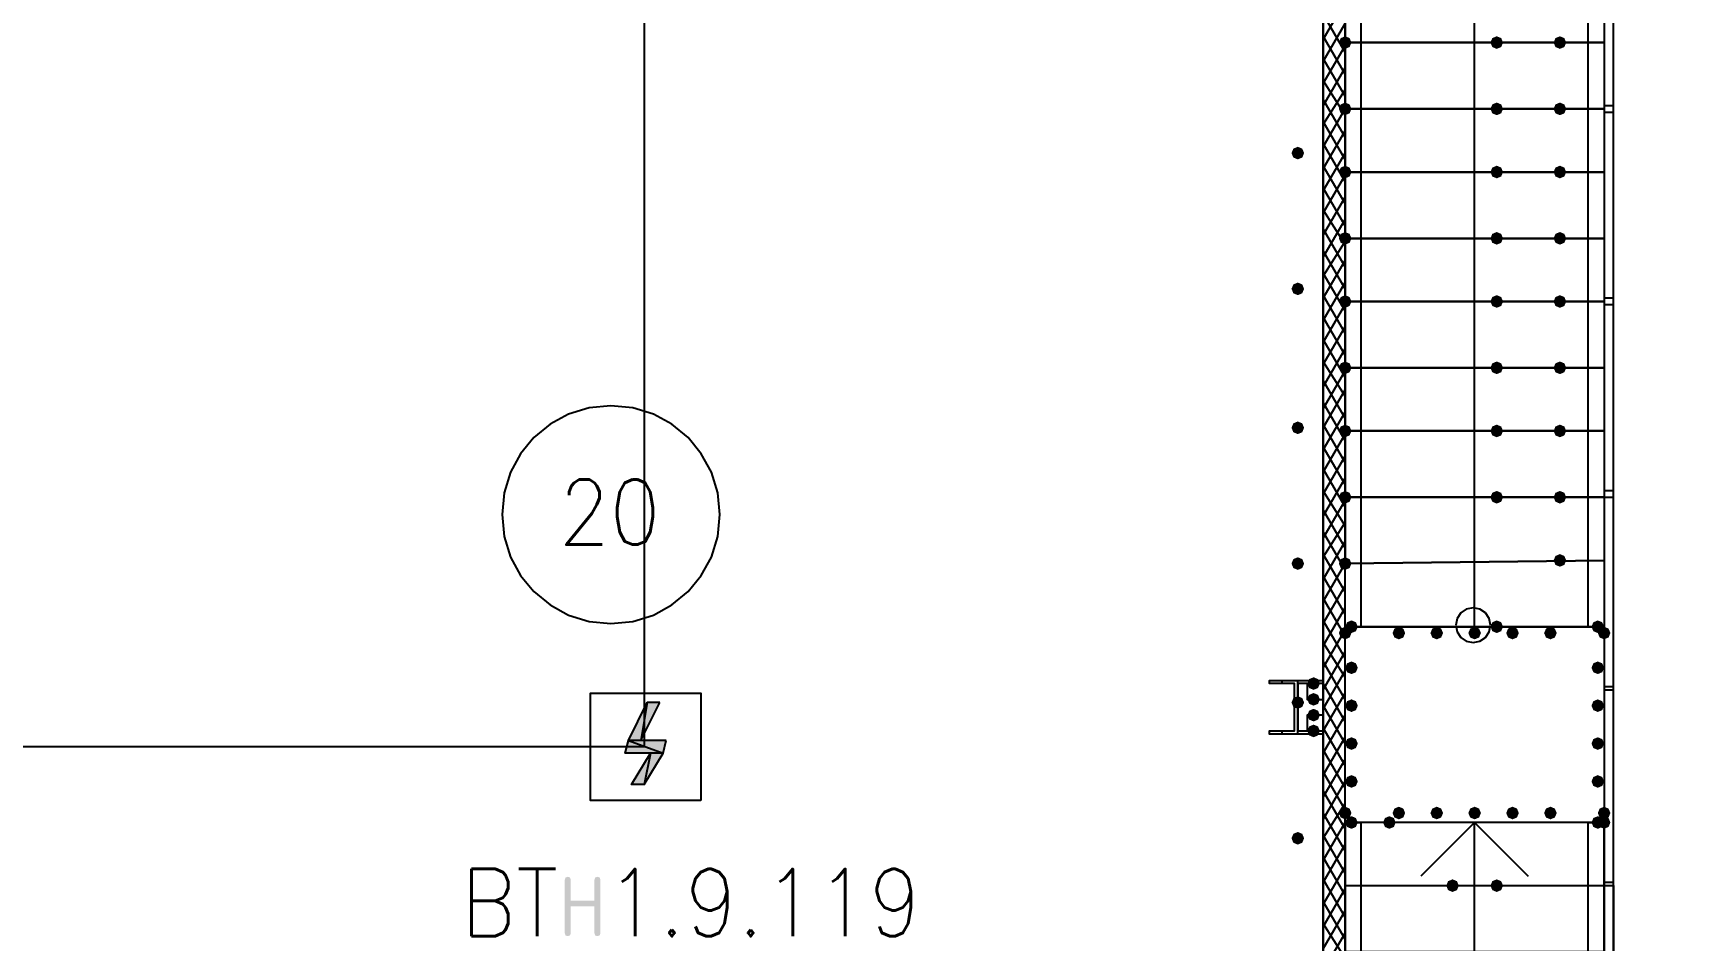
# Model space of a CAD drawing. Header units: millimetres. Extents: x 0 to 420, y 0 to 297.
# Drawn here: x 224.9 to 247.08, y 120.21 to 132.38 of the extents above; entities that cross this region are included whole.
import ezdxf

# ---------------------------------------------------------------- set-up
doc = ezdxf.new("R2010")
doc.units = ezdxf.units.MM
doc.layers.get('0').update_dxf_attribs({"linetype": 'CONTINUOUS'})
doc.styles.get("Standard").update_dxf_attribs({"font": 'STANDARD'})

msp = doc.modelspace()

# ---------------------------------------------------------------- hatches: boundary and pattern name
at = {"true_color": 0x0000fe}
for points in [[(242.57, 132.249333), (242.545129, 132.189537), (242.485333, 132.164667), (242.425538, 132.189537), (242.400667, 132.249333), (242.425537, 132.309129), (242.485333, 132.334), (242.545129, 132.309129)], [(242.57, 132.249333), (242.545129, 132.189537), (242.485333, 132.164667), (242.425538, 132.189537), (242.400667, 132.249333), (242.425537, 132.309129), (242.485333, 132.334), (242.545129, 132.309129)], [(244.602, 132.249333), (244.577129, 132.189537), (244.517333, 132.164667), (244.457538, 132.189537), (244.432667, 132.249333), (244.457537, 132.309129), (244.517333, 132.334), (244.577129, 132.309129)], [(245.448667, 132.249333), (245.423796, 132.189537), (245.364, 132.164667), (245.304204, 132.189537), (245.279333, 132.249333), (245.304204, 132.309129), (245.364, 132.334), (245.423796, 132.309129)], [(242.57, 131.360333), (242.545129, 131.300538), (242.485333, 131.275667), (242.425538, 131.300538), (242.400667, 131.360333), (242.425537, 131.420129), (242.485333, 131.445), (242.545129, 131.420129)], [(242.57, 131.360333), (242.545129, 131.300538), (242.485333, 131.275667), (242.425538, 131.300538), (242.400667, 131.360333), (242.425537, 131.420129), (242.485333, 131.445), (242.545129, 131.420129)], [(244.602, 131.360333), (244.577129, 131.300538), (244.517333, 131.275667), (244.457538, 131.300538), (244.432667, 131.360333), (244.457537, 131.420129), (244.517333, 131.445), (244.577129, 131.420129)], [(245.448667, 131.360333), (245.423796, 131.300538), (245.364, 131.275667), (245.304204, 131.300538), (245.279333, 131.360333), (245.304204, 131.420129), (245.364, 131.445), (245.423796, 131.420129)], [(242.57, 130.513667), (242.545129, 130.453871), (242.485333, 130.429), (242.425538, 130.453871), (242.400667, 130.513667), (242.425537, 130.573462), (242.485333, 130.598333), (242.545129, 130.573463)], [(244.602, 130.513667), (244.577129, 130.453871), (244.517333, 130.429), (244.457538, 130.453871), (244.432667, 130.513667), (244.457537, 130.573462), (244.517333, 130.598333), (244.577129, 130.573463)], [(245.448667, 130.513667), (245.423796, 130.453871), (245.364, 130.429), (245.304204, 130.453871), (245.279333, 130.513667), (245.304204, 130.573462), (245.364, 130.598333), (245.423796, 130.573463)], [(242.57, 129.624667), (242.545129, 129.564871), (242.485333, 129.54), (242.425538, 129.564871), (242.400667, 129.624667), (242.425537, 129.684462), (242.485333, 129.709333), (242.545129, 129.684463)], [(244.602, 129.624667), (244.577129, 129.564871), (244.517333, 129.54), (244.457538, 129.564871), (244.432667, 129.624667), (244.457537, 129.684462), (244.517333, 129.709333), (244.577129, 129.684463)], [(245.448667, 129.624667), (245.423796, 129.564871), (245.364, 129.54), (245.304204, 129.564871), (245.279333, 129.624667), (245.304204, 129.684462), (245.364, 129.709333), (245.423796, 129.684463)], [(242.57, 128.778), (242.545129, 128.718204), (242.485333, 128.693333), (242.425538, 128.718204), (242.400667, 128.778), (242.425537, 128.837796), (242.485333, 128.862667), (242.545129, 128.837796)], [(242.57, 128.778), (242.545129, 128.718204), (242.485333, 128.693333), (242.425538, 128.718204), (242.400667, 128.778), (242.425537, 128.837796), (242.485333, 128.862667), (242.545129, 128.837796)], [(244.602, 128.778), (244.577129, 128.718204), (244.517333, 128.693333), (244.457538, 128.718204), (244.432667, 128.778), (244.457537, 128.837796), (244.517333, 128.862667), (244.577129, 128.837796)], [(245.448667, 128.778), (245.423796, 128.718204), (245.364, 128.693333), (245.304204, 128.718204), (245.279333, 128.778), (245.304204, 128.837796), (245.364, 128.862667), (245.423796, 128.837796)], [(242.57, 127.889), (242.545129, 127.829204), (242.485333, 127.804333), (242.425538, 127.829204), (242.400667, 127.889), (242.425537, 127.948796), (242.485333, 127.973667), (242.545129, 127.948796)], [(242.57, 127.889), (242.545129, 127.829204), (242.485333, 127.804333), (242.425538, 127.829204), (242.400667, 127.889), (242.425537, 127.948796), (242.485333, 127.973667), (242.545129, 127.948796)], [(244.602, 127.889), (244.577129, 127.829204), (244.517333, 127.804333), (244.457538, 127.829204), (244.432667, 127.889), (244.457537, 127.948796), (244.517333, 127.973667), (244.577129, 127.948796)], [(245.448667, 127.889), (245.423796, 127.829204), (245.364, 127.804333), (245.304204, 127.829204), (245.279333, 127.889), (245.304204, 127.948796), (245.364, 127.973667), (245.423796, 127.948796)], [(242.57, 127.042333), (242.545129, 126.982537), (242.485333, 126.957667), (242.425538, 126.982537), (242.400667, 127.042333), (242.425537, 127.102129), (242.485333, 127.127), (242.545129, 127.102129)], [(242.57, 127.042333), (242.545129, 126.982537), (242.485333, 126.957667), (242.425538, 126.982537), (242.400667, 127.042333), (242.425537, 127.102129), (242.485333, 127.127), (242.545129, 127.102129)], [(244.602, 127.042333), (244.577129, 126.982537), (244.517333, 126.957667), (244.457538, 126.982537), (244.432667, 127.042333), (244.457537, 127.102129), (244.517333, 127.127), (244.577129, 127.102129)], [(245.448667, 127.042333), (245.423796, 126.982537), (245.364, 126.957667), (245.304204, 126.982537), (245.279333, 127.042333), (245.304204, 127.102129), (245.364, 127.127), (245.423796, 127.102129)], [(242.57, 126.153333), (242.545129, 126.093538), (242.485333, 126.068667), (242.425538, 126.093538), (242.400667, 126.153333), (242.425537, 126.213129), (242.485333, 126.238), (242.545129, 126.213129)], [(244.602, 126.153333), (244.577129, 126.093538), (244.517333, 126.068667), (244.457538, 126.093538), (244.432667, 126.153333), (244.457537, 126.213129), (244.517333, 126.238), (244.577129, 126.213129)], [(245.448667, 126.153333), (245.423796, 126.093538), (245.364, 126.068667), (245.304204, 126.093538), (245.279333, 126.153333), (245.304204, 126.213129), (245.364, 126.238), (245.423796, 126.213129)], [(242.57, 125.264333), (242.545129, 125.204537), (242.485333, 125.179667), (242.425538, 125.204537), (242.400667, 125.264333), (242.425537, 125.324129), (242.485333, 125.349), (242.545129, 125.324129)], [(242.57, 125.264333), (242.545129, 125.204537), (242.485333, 125.179667), (242.425538, 125.204537), (242.400667, 125.264333), (242.425537, 125.324129), (242.485333, 125.349), (242.545129, 125.324129)], [(242.57, 125.264333), (242.545129, 125.204537), (242.485333, 125.179667), (242.425538, 125.204537), (242.400667, 125.264333), (242.425537, 125.324129), (242.485333, 125.349), (242.545129, 125.324129)], [(242.57, 125.264333), (242.545129, 125.204537), (242.485333, 125.179667), (242.425538, 125.204537), (242.400667, 125.264333), (242.425537, 125.324129), (242.485333, 125.349), (242.545129, 125.324129)], [(245.448667, 125.306667), (245.423796, 125.246871), (245.364, 125.222), (245.304204, 125.246871), (245.279333, 125.306667), (245.304204, 125.366462), (245.364, 125.391333), (245.423796, 125.366463)], [(245.448667, 125.306667), (245.423796, 125.246871), (245.364, 125.222), (245.304204, 125.246871), (245.279333, 125.306667), (245.304204, 125.366462), (245.364, 125.391333), (245.423796, 125.366463)], [(244.602, 124.417667), (244.577129, 124.357871), (244.517333, 124.333), (244.457538, 124.357871), (244.432667, 124.417667), (244.457537, 124.477462), (244.517333, 124.502333), (244.577129, 124.477463)], [(243.162667, 121.793), (243.137796, 121.733204), (243.078, 121.708333), (243.018204, 121.733204), (242.993333, 121.793), (243.018204, 121.852796), (243.078, 121.877667), (243.137796, 121.852796)], [(246.041333, 121.793), (246.016462, 121.733204), (245.956667, 121.708333), (245.896871, 121.733204), (245.872, 121.793), (245.896871, 121.852796), (245.956667, 121.877667), (246.016462, 121.852796)], [(246.041333, 121.793), (246.016462, 121.733204), (245.956667, 121.708333), (245.896871, 121.733204), (245.872, 121.793), (245.896871, 121.852796), (245.956667, 121.877667), (246.016462, 121.852796)], [(244.009333, 120.946333), (243.984463, 120.886537), (243.924667, 120.861667), (243.864871, 120.886537), (243.84, 120.946333), (243.864871, 121.006129), (243.924667, 121.031), (243.984462, 121.006129)], [(244.602, 120.946333), (244.577129, 120.886537), (244.517333, 120.861667), (244.457538, 120.886537), (244.432667, 120.946333), (244.457537, 121.006129), (244.517333, 121.031), (244.577129, 121.006129)]]:
    msp.add_hatch(color=0, dxfattribs=at).paths.add_polyline_path(points, flags=0)
at = {"true_color": 0x000007}
for points in [[(241.935, 130.767667), (241.910129, 130.707871), (241.850333, 130.683), (241.790538, 130.707871), (241.765667, 130.767667), (241.790537, 130.827462), (241.850333, 130.852333), (241.910129, 130.827463)], [(241.935, 128.947333), (241.910129, 128.887538), (241.850333, 128.862667), (241.790538, 128.887538), (241.765667, 128.947333), (241.790537, 129.007129), (241.850333, 129.032), (241.910129, 129.007129)], [(241.935, 127.084667), (241.910129, 127.024871), (241.850333, 127), (241.790538, 127.024871), (241.765667, 127.084667), (241.790537, 127.144462), (241.850333, 127.169333), (241.910129, 127.144463)], [(241.935, 125.264333), (241.910129, 125.204537), (241.850333, 125.179667), (241.790538, 125.204537), (241.765667, 125.264333), (241.790537, 125.324129), (241.850333, 125.349), (241.910129, 125.324129)], [(242.654667, 124.417667), (242.629796, 124.357871), (242.57, 124.333), (242.510204, 124.357871), (242.485333, 124.417667), (242.510204, 124.477462), (242.57, 124.502333), (242.629796, 124.477463)], [(245.956667, 124.417667), (245.931796, 124.357871), (245.872, 124.333), (245.812204, 124.357871), (245.787333, 124.417667), (245.812204, 124.477462), (245.872, 124.502333), (245.931796, 124.477463)], [(242.57, 124.333), (242.545129, 124.273204), (242.485333, 124.248333), (242.425538, 124.273204), (242.400667, 124.333), (242.425537, 124.392796), (242.485333, 124.417667), (242.545129, 124.392796)], [(243.289667, 124.333), (243.264796, 124.273204), (243.205, 124.248333), (243.145204, 124.273204), (243.120333, 124.333), (243.145204, 124.392796), (243.205, 124.417667), (243.264796, 124.392796)], [(243.797667, 124.333), (243.772796, 124.273204), (243.713, 124.248333), (243.653204, 124.273204), (243.628333, 124.333), (243.653204, 124.392796), (243.713, 124.417667), (243.772796, 124.392796)], [(244.305667, 124.333), (244.280796, 124.273204), (244.221, 124.248333), (244.161204, 124.273204), (244.136333, 124.333), (244.161204, 124.392796), (244.221, 124.417667), (244.280796, 124.392796)], [(244.813667, 124.333), (244.788796, 124.273204), (244.729, 124.248333), (244.669204, 124.273204), (244.644333, 124.333), (244.669204, 124.392796), (244.729, 124.417667), (244.788796, 124.392796)], [(245.321667, 124.333), (245.296796, 124.273204), (245.237, 124.248333), (245.177204, 124.273204), (245.152333, 124.333), (245.177204, 124.392796), (245.237, 124.417667), (245.296796, 124.392796)], [(246.041333, 124.333), (246.016462, 124.273204), (245.956667, 124.248333), (245.896871, 124.273204), (245.872, 124.333), (245.896871, 124.392796), (245.956667, 124.417667), (246.016462, 124.392796)], [(242.654667, 123.867333), (242.629796, 123.807538), (242.57, 123.782667), (242.510204, 123.807538), (242.485333, 123.867333), (242.510204, 123.927129), (242.57, 123.952), (242.629796, 123.927129)], [(245.956667, 123.867333), (245.931796, 123.807538), (245.872, 123.782667), (245.812204, 123.807538), (245.787333, 123.867333), (245.812204, 123.927129), (245.872, 123.952), (245.931796, 123.927129)], [(242.146667, 123.655667), (242.121796, 123.595871), (242.062, 123.571), (242.002204, 123.595871), (241.977333, 123.655667), (242.002204, 123.715462), (242.062, 123.740333), (242.121796, 123.715463)], [(241.935, 123.401667), (241.910129, 123.341871), (241.850333, 123.317), (241.790538, 123.341871), (241.765667, 123.401667), (241.790537, 123.461462), (241.850333, 123.486333), (241.910129, 123.461463)], [(242.146667, 123.444), (242.121796, 123.384204), (242.062, 123.359333), (242.002204, 123.384204), (241.977333, 123.444), (242.002204, 123.503796), (242.062, 123.528667), (242.121796, 123.503796)], [(242.654667, 123.359333), (242.629796, 123.299537), (242.57, 123.274667), (242.510204, 123.299537), (242.485333, 123.359333), (242.510204, 123.419129), (242.57, 123.444), (242.629796, 123.419129)], [(245.956667, 123.359333), (245.931796, 123.299537), (245.872, 123.274667), (245.812204, 123.299537), (245.787333, 123.359333), (245.812204, 123.419129), (245.872, 123.444), (245.931796, 123.419129)], [(242.146667, 123.232333), (242.121796, 123.172537), (242.062, 123.147667), (242.002204, 123.172537), (241.977333, 123.232333), (242.002204, 123.292129), (242.062, 123.317), (242.121796, 123.292129)], [(242.146667, 123.020667), (242.121796, 122.960871), (242.062, 122.936), (242.002204, 122.960871), (241.977333, 123.020667), (242.002204, 123.080462), (242.062, 123.105333), (242.121796, 123.080463)], [(242.654667, 122.851333), (242.629796, 122.791537), (242.57, 122.766667), (242.510204, 122.791537), (242.485333, 122.851333), (242.510204, 122.911129), (242.57, 122.936), (242.629796, 122.911129)], [(245.956667, 122.851333), (245.931796, 122.791537), (245.872, 122.766667), (245.812204, 122.791537), (245.787333, 122.851333), (245.812204, 122.911129), (245.872, 122.936), (245.931796, 122.911129)], [(242.654667, 122.343333), (242.629796, 122.283537), (242.57, 122.258667), (242.510204, 122.283537), (242.485333, 122.343333), (242.510204, 122.403129), (242.57, 122.428), (242.629796, 122.403129)], [(245.956667, 122.343333), (245.931796, 122.283537), (245.872, 122.258667), (245.812204, 122.283537), (245.787333, 122.343333), (245.812204, 122.403129), (245.872, 122.428), (245.931796, 122.403129)], [(242.57, 121.92), (242.545129, 121.860204), (242.485333, 121.835333), (242.425538, 121.860204), (242.400667, 121.92), (242.425537, 121.979796), (242.485333, 122.004667), (242.545129, 121.979796)], [(242.654667, 121.793), (242.629796, 121.733204), (242.57, 121.708333), (242.510204, 121.733204), (242.485333, 121.793), (242.510204, 121.852796), (242.57, 121.877667), (242.629796, 121.852796)], [(243.289667, 121.92), (243.264796, 121.860204), (243.205, 121.835333), (243.145204, 121.860204), (243.120333, 121.92), (243.145204, 121.979796), (243.205, 122.004667), (243.264796, 121.979796)], [(243.797667, 121.92), (243.772796, 121.860204), (243.713, 121.835333), (243.653204, 121.860204), (243.628333, 121.92), (243.653204, 121.979796), (243.713, 122.004667), (243.772796, 121.979796)], [(244.305667, 121.92), (244.280796, 121.860204), (244.221, 121.835333), (244.161204, 121.860204), (244.136333, 121.92), (244.161204, 121.979796), (244.221, 122.004667), (244.280796, 121.979796)], [(244.813667, 121.92), (244.788796, 121.860204), (244.729, 121.835333), (244.669204, 121.860204), (244.644333, 121.92), (244.669204, 121.979796), (244.729, 122.004667), (244.788796, 121.979796)], [(245.321667, 121.92), (245.296796, 121.860204), (245.237, 121.835333), (245.177204, 121.860204), (245.152333, 121.92), (245.177204, 121.979796), (245.237, 122.004667), (245.296796, 121.979796)], [(245.956667, 121.793), (245.931796, 121.733204), (245.872, 121.708333), (245.812204, 121.733204), (245.787333, 121.793), (245.812204, 121.852796), (245.872, 121.877667), (245.931796, 121.852796)], [(246.041333, 121.92), (246.016462, 121.860204), (245.956667, 121.835333), (245.896871, 121.860204), (245.872, 121.92), (245.896871, 121.979796), (245.956667, 122.004667), (246.016462, 121.979796)], [(241.935, 121.581333), (241.910129, 121.521537), (241.850333, 121.496667), (241.790538, 121.521537), (241.765667, 121.581333), (241.790537, 121.641129), (241.850333, 121.666), (241.910129, 121.641129)], [(232.023708, 120.308687), (232.023708, 121.025267), (232.033699, 121.055033), (232.063947, 121.064954), (232.093712, 121.055033), (232.103634, 121.025267), (232.103634, 120.746352), (232.421685, 120.746352), (232.421685, 121.025267), (232.431607, 121.055033), (232.461373, 121.064954), (232.491414, 121.055033), (232.501612, 121.025267), (232.501612, 120.308687), (232.491414, 120.278921), (232.461373, 120.269), (232.431607, 120.278921), (232.421685, 120.308687), (232.421685, 120.666977), (232.103634, 120.666977), (232.103634, 120.308687), (232.093712, 120.278921), (232.063947, 120.269), (232.033699, 120.278921)]]:
    msp.add_hatch(color=0, dxfattribs=at).paths.add_polyline_path(points, flags=0)
at = {"true_color": 0x000001}
h = msp.add_hatch(color=0, dxfattribs=at)
h.paths.add_polyline_path([(233.299001, 123.401666), (233.129667, 123.401666), (233.045001, 122.893666)], flags=0)
h.paths.add_polyline_path([(233.129667, 123.401666), (233.045001, 122.893666), (232.875667, 122.893666)], flags=0)
h = msp.add_hatch(color=0, dxfattribs=at)
h.paths.add_polyline_path([(233.383667, 122.893666), (232.875667, 122.893666), (233.341334, 122.724333)], flags=0)
h.paths.add_polyline_path([(232.875667, 122.893666), (233.341334, 122.724333), (232.833334, 122.724333)], flags=0)
h = msp.add_hatch(color=0, dxfattribs=at)
h.paths.add_polyline_path([(233.341334, 122.724333), (233.172001, 122.724333), (233.087334, 122.301)], flags=0)
h.paths.add_polyline_path([(233.172001, 122.724333), (233.087334, 122.301), (232.918001, 122.301)], flags=0)

# ---------------------------------------------------------------- linework, layer by layer
at = {"color": 0, "true_color": 0x000007}
for points in [[(392.938, 222.25), (258.868333, 222.25), (258.868333, 191.219667), (242.189, 191.219667), (242.189, 222.25), (108.119333, 222.25), (108.119333, 105.579333), (242.189, 105.579333), (242.189, 136.609667), (258.868333, 136.609667), (258.868333, 105.579333), (392.938, 105.579333)], [(242.189, 221.869), (242.189, 191.219667), (258.868333, 191.219667), (258.868333, 221.869), (392.557, 221.869), (392.557, 105.918), (258.868333, 105.918), (258.868333, 136.609667), (242.189, 136.609667), (242.189, 105.918), (108.500333, 105.918), (108.500333, 221.869)], [(242.485333, 124.417667), (242.485333, 136.609667), (242.697, 136.609667), (242.697, 124.417667)], [(245.745, 124.417667), (245.745, 136.609667), (245.956667, 136.609667), (245.956667, 124.417667)], [(246.083667, 120.946333), (246.083667, 113.157), (245.956667, 113.157), (245.956667, 120.946333), (245.956667, 113.157), (246.083667, 113.157), (246.083667, 120.946333), (246.083667, 123.613333), (246.083667, 136.482667), (254.973667, 136.482667), (254.973667, 123.613333), (254.973667, 120.946333), (254.973667, 113.157), (255.100667, 113.157), (255.100667, 120.946333), (255.100667, 123.613333), (255.100667, 136.609667), (245.956667, 136.609667), (245.956667, 123.613333), (245.956667, 120.946333), (245.956667, 113.157), (246.083667, 113.157)], [(242.485333, 133.096), (245.956667, 133.096), (245.956667, 132.249333), (242.485333, 132.249333)], [(242.485333, 132.249333), (245.956667, 132.249333), (245.956667, 131.360333), (242.485333, 131.360333)], [(242.485333, 131.360333), (245.956667, 131.360333), (245.956667, 130.513667), (242.485333, 130.513667)], [(246.083667, 131.402667), (245.956667, 131.402667), (245.956667, 131.318), (246.083667, 131.318)], [(242.485333, 130.513667), (245.956667, 130.513667), (245.956667, 129.624667), (242.485333, 129.624667)], [(242.485333, 129.624667), (245.956667, 129.624667), (245.956667, 128.778), (242.485333, 128.778)], [(242.485333, 128.778), (245.956667, 128.778), (245.956667, 127.889), (242.485333, 127.889)], [(246.083667, 128.820333), (245.956667, 128.820333), (245.956667, 128.735667), (246.083667, 128.735667)], [(242.485333, 127.889), (245.956667, 127.889), (245.956667, 127.042333), (242.485333, 127.042333)], [(242.485333, 127.042333), (245.956667, 127.042333), (245.956667, 126.153333), (242.485333, 126.153333)], [(246.083667, 126.238), (245.956667, 126.238), (245.956667, 126.153333), (246.083667, 126.153333)], [(242.485333, 126.153333), (245.956667, 126.153333), (245.956667, 125.306667), (242.485333, 125.264333)], [(242.485333, 125.264333), (245.956667, 125.306667), (245.956667, 124.417667), (242.485333, 124.417667)], [(242.485333, 124.417667), (245.956667, 124.417667), (245.956667, 121.793), (242.485333, 121.793)], [(242.189, 122.978333), (241.469333, 122.978333), (241.469333, 123.020667), (241.808, 123.020667), (241.808, 123.655667), (241.469333, 123.655667), (241.469333, 123.698), (242.189, 123.698), (242.189, 123.655667), (241.850333, 123.655667), (241.850333, 123.020667), (242.189, 123.020667)], [(242.189, 123.655667), (241.977333, 123.655667), (241.977333, 123.444), (242.189, 123.444), (242.189, 123.655667), (241.977333, 123.655667), (241.977333, 123.444), (242.189, 123.444)], [(245.956667, 123.613333), (245.956667, 123.571), (245.999, 123.571), (246.041333, 123.571), (246.083667, 123.571), (246.083667, 123.613333), (246.041333, 123.613333), (245.999, 123.613333)], [(242.189, 123.232333), (241.977333, 123.232333), (241.977333, 123.020667), (242.189, 123.020667), (242.189, 123.232333), (241.977333, 123.232333), (241.977333, 123.020667), (242.189, 123.020667)], [(242.485333, 112.987667), (242.485333, 113.114667), (242.485333, 121.793), (242.697, 121.793), (242.697, 113.114667), (242.697, 112.987667)], [(245.956667, 120.946333), (245.956667, 121.793), (242.485333, 121.793), (242.485333, 120.946333), (245.956667, 120.946333), (245.956667, 120.057333), (242.485333, 120.057333), (242.485333, 120.946333)], [(245.745, 112.987667), (245.745, 113.114667), (245.745, 121.793), (245.956667, 121.793), (245.956667, 113.114667), (245.956667, 112.987667)], [(245.956667, 120.946333), (245.999, 120.946333), (246.041333, 120.946333), (246.083667, 120.946333), (246.083667, 120.988667), (246.041333, 120.988667), (245.999, 120.988667), (245.956667, 120.988667)], [(246.083667, 120.946333), (246.083667, 113.157), (245.956667, 113.157), (245.956667, 120.946333), (245.956667, 113.157), (246.083667, 113.157)]]:
    msp.add_lwpolyline(points, close=True, dxfattribs=at)
at = {"color": 0, "true_color": 0x0000fe}
msp.add_lwpolyline([(242.189, 221.869), (108.500333, 221.869), (108.500333, 105.918), (242.189, 105.918), (242.189, 136.609667), (258.868333, 136.609667), (258.868333, 105.918), (392.557, 105.918), (392.557, 221.869), (258.868333, 221.869), (258.868333, 191.219667), (242.189, 191.219667)], close=True, dxfattribs=at)
at = {"color": 0, "true_color": 0x00002b}
msp.add_lwpolyline([(224.578333, 140.081), (224.578333, 105.579333), (242.189, 105.579333), (242.189, 140.081)], close=True, dxfattribs=at)
at = {"color": 0, "true_color": 0x000007}
for points in [[(242.189, 140.081), (242.189, 105.579333)], [(242.485333, 105.579333), (242.485333, 140.081)], [(244.221, 124.417667), (244.221, 125.264333), (244.221, 135.720667), (244.221, 136.609667), (244.940667, 135.847667)], [(245.956667, 136.609667), (245.956667, 123.613333)], [(245.956667, 136.609667), (245.956667, 123.613333)], [(245.956667, 136.609667), (245.956667, 123.613333)], [(245.956667, 136.609667), (245.956667, 123.613333)], [(246.083667, 123.613333), (246.083667, 136.482667)], [(246.083667, 123.613333), (246.083667, 136.482667)], [(246.083667, 123.613333), (246.083667, 136.482667)], [(246.083667, 123.613333), (246.083667, 136.482667)], [(242.485333, 133.096), (242.485333, 132.249333)], [(242.189, 132.291667), (242.485333, 132.799667)], [(242.485333, 132.122333), (242.189, 132.630333)], [(242.189, 131.995333), (242.485333, 132.503333)], [(242.485333, 131.826), (242.189, 132.334)], [(242.485333, 132.249333), (242.485333, 131.360333)], [(242.189, 131.699), (242.485333, 132.207)], [(242.485333, 131.529667), (242.189, 132.037667)], [(242.189, 131.402667), (242.485333, 131.910667)], [(242.485333, 131.275667), (242.189, 131.741333)], [(242.189, 131.148667), (242.485333, 131.614333)], [(242.485333, 130.979333), (242.189, 131.487333)], [(242.189, 130.852333), (242.485333, 131.360333)], [(242.485333, 131.360333), (242.485333, 130.513667)], [(242.485333, 130.683), (242.189, 131.191)], [(242.189, 130.556), (242.485333, 131.064)], [(242.485333, 130.386667), (242.189, 130.894667)], [(242.189, 130.259667), (242.485333, 130.767667)], [(242.485333, 130.090333), (242.189, 130.598333)], [(242.189, 129.963333), (242.485333, 130.471333)], [(242.485333, 130.513667), (242.485333, 129.624667)], [(242.485333, 129.794), (242.189, 130.302)], [(242.189, 129.667), (242.485333, 130.175)], [(242.485333, 129.54), (242.189, 130.005667)], [(242.189, 129.370667), (242.485333, 129.878667)], [(242.485333, 129.243667), (242.189, 129.751667)], [(242.189, 129.116667), (242.485333, 129.582333)], [(242.485333, 129.624667), (242.485333, 128.778)], [(242.485333, 128.947333), (242.189, 129.455333)], [(242.189, 128.820333), (242.485333, 129.328333)], [(242.485333, 128.651), (242.189, 129.159)], [(242.189, 128.524), (242.485333, 129.032)], [(242.485333, 128.354667), (242.189, 128.862667)], [(242.189, 128.227667), (242.485333, 128.735667)], [(242.485333, 128.778), (242.485333, 127.889)], [(242.485333, 128.058333), (242.189, 128.566333)], [(242.189, 127.931333), (242.485333, 128.439333)], [(242.485333, 127.762), (242.189, 128.27)], [(242.189, 127.635), (242.485333, 128.143)], [(242.485333, 127.508), (242.189, 127.973667)], [(242.189, 127.338667), (242.485333, 127.846667)], [(242.485333, 127.889), (242.485333, 127.042333)], [(242.485333, 127.211667), (242.189, 127.719667)], [(242.189, 127.084667), (242.485333, 127.592667)], [(234.103333, 125.9205), (234.073661, 126.214844), (233.988561, 126.488996), (233.853905, 126.737083), (233.675566, 126.953232), (233.459416, 127.131572), (233.211329, 127.266228), (232.937177, 127.351328), (232.642833, 127.381), (232.34849, 127.351328), (232.074338, 127.266228), (231.826251, 127.131572), (231.610101, 126.953232), (231.431762, 126.737083), (231.297106, 126.488996), (231.212005, 126.214844), (231.182333, 125.9205)], [(242.485333, 126.915333), (242.189, 127.423333)], [(242.189, 126.788333), (242.485333, 127.296333)], [(242.485333, 126.619), (242.189, 127.127)], [(242.189, 126.492), (242.485333, 127)], [(242.485333, 127.042333), (242.485333, 126.153333)], [(242.485333, 126.322667), (242.189, 126.830667)], [(242.189, 126.195667), (242.485333, 126.703667)], [(242.485333, 126.026333), (242.189, 126.534333)], [(242.189, 125.899333), (242.485333, 126.407333)], [(242.485333, 125.772333), (242.189, 126.238)], [(242.189, 125.603), (242.485333, 126.111)], [(242.485333, 126.153333), (242.485333, 125.264333)], [(231.182333, 125.9205), (231.212005, 125.626156), (231.297106, 125.352004), (231.431762, 125.103917), (231.610101, 124.887768), (231.826251, 124.709428), (232.074338, 124.574772), (232.34849, 124.489672), (232.642833, 124.46), (232.937177, 124.489672), (233.211329, 124.574772), (233.459416, 124.709428), (233.675566, 124.887768), (233.853905, 125.103917), (233.988561, 125.352004), (234.073661, 125.626156), (234.103333, 125.9205)], [(242.485333, 125.476), (242.189, 125.984)], [(242.189, 125.349), (242.485333, 125.814667)], [(242.485333, 125.179667), (242.189, 125.687667)], [(242.189, 125.052667), (242.485333, 125.560667)], [(242.485333, 124.883333), (242.189, 125.391333)], [(242.189, 124.756333), (242.485333, 125.264333)], [(245.956667, 125.306667), (242.485333, 125.264333)], [(242.485333, 124.587), (242.189, 125.095)], [(242.189, 124.46), (242.485333, 124.968)], [(242.485333, 124.290667), (242.189, 124.798667)], [(242.189, 124.163667), (242.485333, 124.671667)], [(242.485333, 123.994333), (242.189, 124.502333)], [(244.432667, 124.438876), (244.414348, 124.529512), (244.364441, 124.603515), (244.290429, 124.653397), (244.199791, 124.671667), (244.109155, 124.653342), (244.035151, 124.603425), (243.98527, 124.529411), (243.967, 124.438791)], [(242.189, 123.867333), (242.485333, 124.375333)], [(243.967, 124.438791), (243.985319, 124.348155), (244.035225, 124.274151), (244.109238, 124.22427), (244.199876, 124.206), (244.290512, 124.224325), (244.364515, 124.274241), (244.414397, 124.348256), (244.432667, 124.438876)], [(242.485333, 123.740333), (242.189, 124.206)], [(242.189, 123.571), (242.485333, 124.079)], [(242.485333, 123.444), (242.189, 123.952)], [(242.189, 123.317), (242.485333, 123.825)], [(241.469333, 123.655667), (241.469333, 123.698)], [(241.638667, 123.655667), (241.638667, 123.698)], [(241.850333, 122.978333), (241.850333, 123.698)], [(242.019667, 123.655667), (242.019667, 123.698)], [(242.189, 123.655667), (242.189, 123.698)], [(242.485333, 123.147667), (242.189, 123.655667)], [(245.956667, 123.613333), (245.956667, 120.946333)], [(245.956667, 123.613333), (245.956667, 120.946333)], [(245.956667, 123.613333), (245.956667, 120.946333)], [(245.956667, 123.613333), (245.956667, 120.946333)], [(246.083667, 120.946333), (246.083667, 123.613333)], [(246.083667, 120.946333), (246.083667, 123.613333)], [(246.083667, 120.946333), (246.083667, 123.613333)], [(246.083667, 120.946333), (246.083667, 123.613333)], [(232.367667, 123.528666), (233.849334, 123.528666)], [(242.189, 123.020667), (242.485333, 123.528667)], [(242.485333, 122.851333), (242.189, 123.359333)], [(242.189, 122.724333), (242.485333, 123.232333)], [(241.469333, 122.978333), (241.469333, 123.020667)], [(241.638667, 122.978333), (241.638667, 123.020667)], [(242.019667, 122.978333), (242.019667, 123.020667)], [(242.485333, 122.555), (242.189, 123.063)], [(242.189, 122.978333), (242.189, 123.020667)], [(242.189, 122.428), (242.485333, 122.936)], [(242.485333, 122.258667), (242.189, 122.766667)], [(242.189, 122.131667), (242.485333, 122.639667)], [(242.485333, 121.962333), (242.189, 122.470333)], [(242.189, 121.835333), (242.485333, 122.343333)], [(242.485333, 121.708333), (242.189, 122.216333)], [(242.189, 121.581333), (242.485333, 122.047)], [(242.485333, 121.412), (242.189, 121.92)], [(242.189, 121.285), (242.485333, 121.793)], [(244.221, 121.793), (243.501333, 121.073333)], [(244.221, 113.114667), (244.221, 113.961333), (244.221, 120.946333), (244.221, 121.793), (244.940667, 121.073333)], [(245.956667, 120.946333), (245.956667, 121.793)], [(242.485333, 121.115667), (242.189, 121.623667)], [(242.189, 120.988667), (242.485333, 121.496667)], [(242.485333, 120.819333), (242.189, 121.327333)], [(242.189, 120.692333), (242.485333, 121.200333)], [(242.485333, 120.523), (242.189, 121.031)], [(242.189, 120.396), (242.485333, 120.904)], [(242.485333, 120.946333), (242.485333, 120.057333)], [(242.485333, 120.226667), (242.189, 120.734667)], [(242.189, 120.099667), (242.485333, 120.607667)], [(242.485333, 119.972667), (242.189, 120.438333)], [(242.189, 119.803333), (242.485333, 120.311333)]]:
    msp.add_lwpolyline(points, dxfattribs=at)
at = {"color": 0, "true_color": 0x000001}
msp.add_lwpolyline([(230.801334, 138.387666), (233.087334, 138.387666), (233.087334, 122.809), (215.688334, 122.809), (215.688334, 138.387666), (212.513334, 138.387666), (198.458668, 138.387666), (198.458668, 122.809), (195.114334, 122.809), (195.199001, 138.387666), (181.059668, 138.387666), (181.059668, 122.809), (177.800001, 122.809), (177.800001, 138.429999), (162.898668, 138.429999), (162.898668, 122.809), (160.316334, 122.809), (160.316334, 138.429999), (145.965334, 138.387666), (145.965334, 124.375333), (145.965334, 123.528666)], dxfattribs=at)
for points in [[(233.849334, 122.089333), (232.367667, 122.089333), (232.367667, 123.528666), (233.849334, 123.528666)], [(233.129667, 123.401666), (233.045001, 122.893666), (232.875667, 122.893666)], [(233.299001, 123.401666), (233.129667, 123.401666), (233.045001, 122.893666)], [(232.875667, 122.893666), (233.341334, 122.724333), (232.833334, 122.724333)], [(233.383667, 122.893666), (232.875667, 122.893666), (233.341334, 122.724333)], [(233.172001, 122.724333), (233.087334, 122.301), (232.918001, 122.301)], [(233.341334, 122.724333), (233.172001, 122.724333), (233.087334, 122.301)]]:
    msp.add_lwpolyline(points, close=True, dxfattribs=at)

# ---------------------------------------------------------------- texts
at = {"color": 0, "true_color": 0x000007, "attachment_point": 1}
for s, insert, char_height, width in [('20', (231.944326, 126.390366), 0.872032, 1.06581688), ('BT', (230.632003, 121.170577), 0.90157, 1.30226779), ('1.9.119', (232.579326, 121.170577), 0.90157, 3.20558214)]:
    msp.add_mtext(s, dxfattribs=dict(at, insert=insert, char_height=char_height, width=width))

doc.saveas('drawing.dxf')
